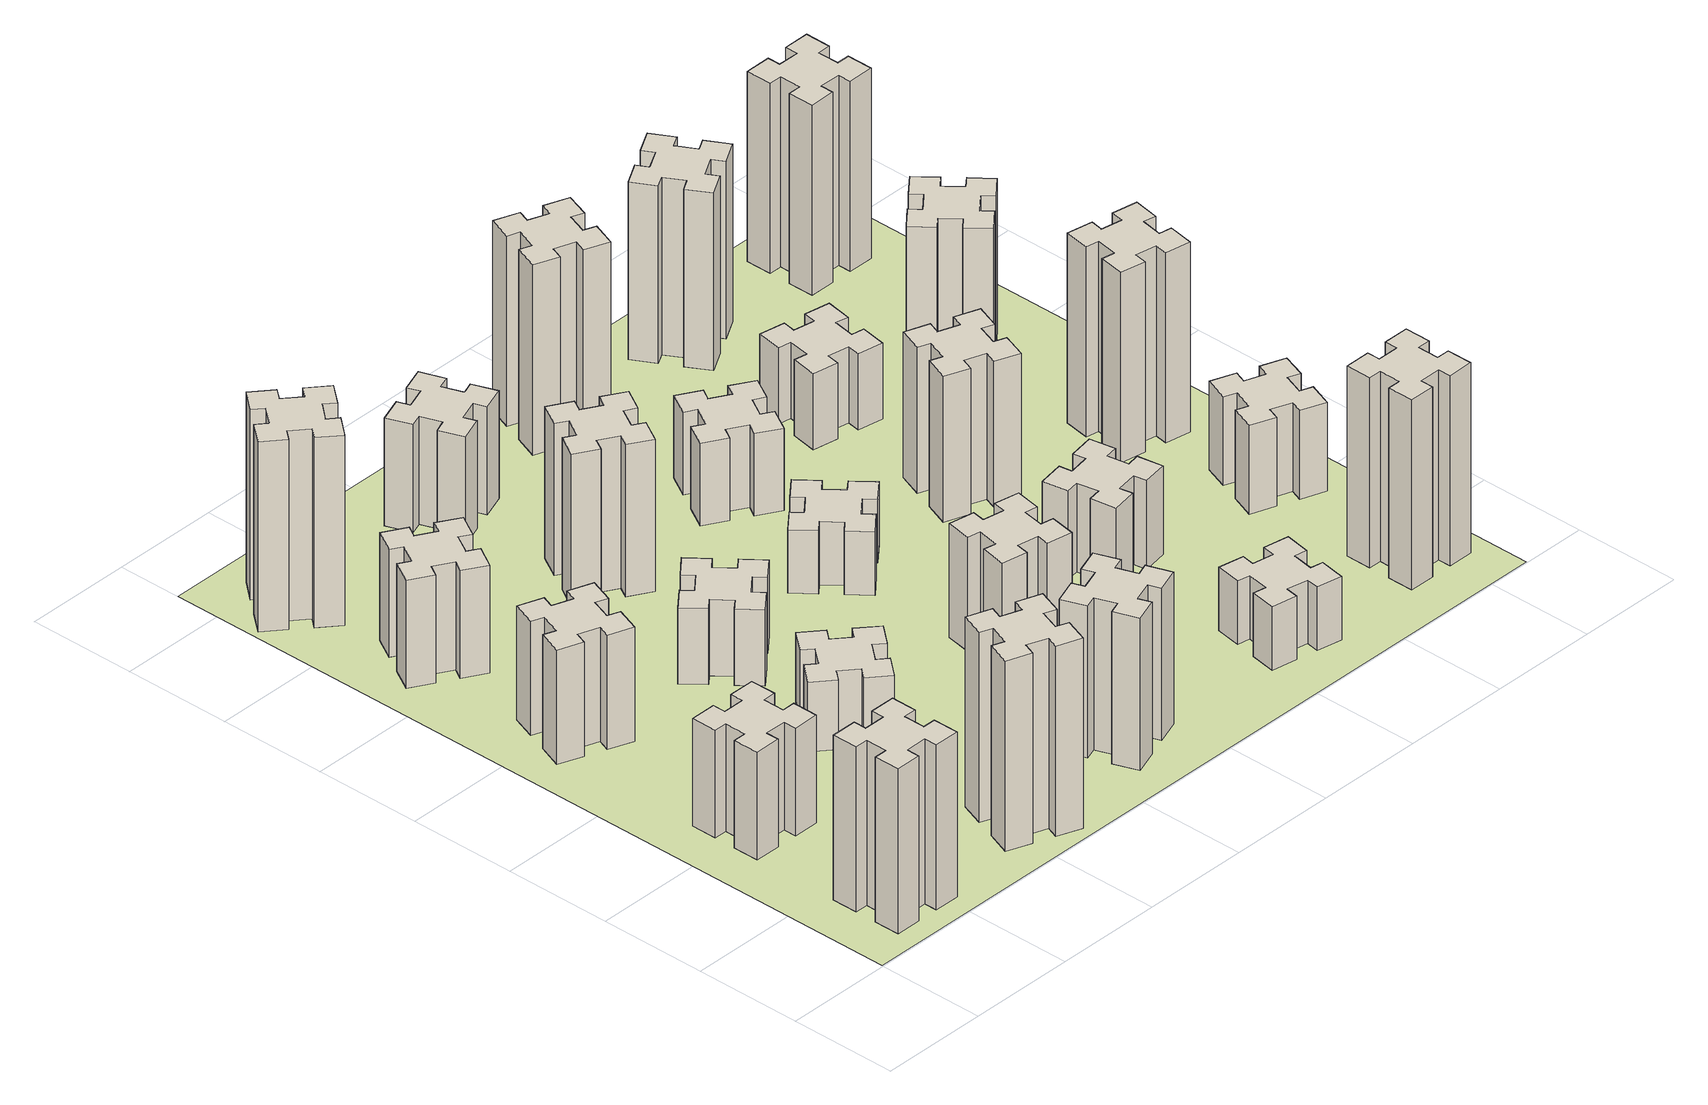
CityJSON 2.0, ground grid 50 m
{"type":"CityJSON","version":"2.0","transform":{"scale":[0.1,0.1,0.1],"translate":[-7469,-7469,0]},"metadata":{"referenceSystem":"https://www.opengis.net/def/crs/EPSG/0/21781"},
"CityObjects":{
"building1":{"type":"Building","attributes":{"class":"1000","function":"1000","usage":"1000","yearOfConstruction":2016,"roofType":"1000","measuredHeight":78,"storeysAboveGround":30,"storeysBelowGround":0},"geometry":[{"type":"Solid","lod":"1","boundaries":[[[[0,1,2,3,4,5,6,7,8,9,10,11,12,13,14,15,16,17,18,19]],[[17,16,20,21]],[[16,15,22,20]],[[15,14,23,22]],[[14,13,24,23]],[[13,12,25,24]],[[12,11,26,25]],[[11,10,27,26]],[[10,9,28,27]],[[9,8,29,28]],[[8,7,30,29]],[[7,6,31,30]],[[6,5,32,31]],[[5,4,33,32]],[[4,3,34,33]],[[3,2,35,34]],[[2,1,36,35]],[[1,0,37,36]],[[0,19,38,37]],[[19,18,39,38]],[[18,17,21,39]],[[24,25,26,27,28,29,30,31,32,33,34,35,36,37,38,39,21,20,22,23]]]]}]},
"building2":{"type":"Building","attributes":{"class":"1000","function":"1000","usage":"1000","yearOfConstruction":2016,"roofType":"1000","measuredHeight":51,"storeysAboveGround":30,"storeysBelowGround":0},"geometry":[{"type":"Solid","lod":"1","boundaries":[[[[40,41,42,43,44,45,46,47,48,49,50,51,52,53,54,55,56,57,58,59]],[[57,56,60,61]],[[56,55,62,60]],[[55,54,63,62]],[[54,53,64,63]],[[53,52,65,64]],[[52,51,66,65]],[[51,50,67,66]],[[50,49,68,67]],[[49,48,69,68]],[[48,47,70,69]],[[47,46,71,70]],[[46,45,72,71]],[[45,44,73,72]],[[44,43,74,73]],[[43,42,75,74]],[[42,41,76,75]],[[41,40,77,76]],[[40,59,78,77]],[[59,58,79,78]],[[58,57,61,79]],[[64,65,66,67,68,69,70,71,72,73,74,75,76,77,78,79,61,60,62,63]]]]}]},
"building3":{"type":"Building","attributes":{"class":"1000","function":"1000","usage":"1000","yearOfConstruction":2016,"roofType":"1000","measuredHeight":54,"storeysAboveGround":30,"storeysBelowGround":0},"geometry":[{"type":"Solid","lod":"1","boundaries":[[[[80,81,82,83,84,85,86,87,88,89,90,91,92,93,94,95,96,97,98,99]],[[97,96,100,101]],[[96,95,102,100]],[[95,94,103,102]],[[94,93,104,103]],[[93,92,105,104]],[[92,91,106,105]],[[91,90,107,106]],[[90,89,108,107]],[[89,88,109,108]],[[88,87,110,109]],[[87,86,111,110]],[[86,85,112,111]],[[85,84,113,112]],[[84,83,114,113]],[[83,82,115,114]],[[82,81,116,115]],[[81,80,117,116]],[[80,99,118,117]],[[99,98,119,118]],[[98,97,101,119]],[[104,105,106,107,108,109,110,111,112,113,114,115,116,117,118,119,101,100,102,103]]]]}]},
"building4":{"type":"Building","attributes":{"class":"1000","function":"1000","usage":"1000","yearOfConstruction":2016,"roofType":"1000","measuredHeight":51,"storeysAboveGround":30,"storeysBelowGround":0},"geometry":[{"type":"Solid","lod":"1","boundaries":[[[[120,121,122,123,124,125,126,127,128,129,130,131,132,133,134,135,136,137,138,139]],[[137,136,140,141]],[[136,135,142,140]],[[135,134,143,142]],[[134,133,144,143]],[[133,132,145,144]],[[132,131,146,145]],[[131,130,147,146]],[[130,129,148,147]],[[129,128,149,148]],[[128,127,150,149]],[[127,126,151,150]],[[126,125,152,151]],[[125,124,153,152]],[[124,123,154,153]],[[123,122,155,154]],[[122,121,156,155]],[[121,120,157,156]],[[120,139,158,157]],[[139,138,159,158]],[[138,137,141,159]],[[144,145,146,147,148,149,150,151,152,153,154,155,156,157,158,159,141,140,142,143]]]]}]},
"building5":{"type":"Building","attributes":{"class":"1000","function":"1000","usage":"1000","yearOfConstruction":2016,"roofType":"1000","measuredHeight":90,"storeysAboveGround":30,"storeysBelowGround":0},"geometry":[{"type":"Solid","lod":"1","boundaries":[[[[160,161,162,163,164,165,166,167,168,169,170,171,172,173,174,175,176,177,178,179]],[[177,176,180,181]],[[176,175,182,180]],[[175,174,183,182]],[[174,173,184,183]],[[173,172,185,184]],[[172,171,186,185]],[[171,170,187,186]],[[170,169,188,187]],[[169,168,189,188]],[[168,167,190,189]],[[167,166,191,190]],[[166,165,192,191]],[[165,164,193,192]],[[164,163,194,193]],[[163,162,195,194]],[[162,161,196,195]],[[161,160,197,196]],[[160,179,198,197]],[[179,178,199,198]],[[178,177,181,199]],[[184,185,186,187,188,189,190,191,192,193,194,195,196,197,198,199,181,180,182,183]]]]}]},
"building6":{"type":"Building","attributes":{"class":"1000","function":"1000","usage":"1000","yearOfConstruction":2016,"roofType":"1000","measuredHeight":90,"storeysAboveGround":30,"storeysBelowGround":0},"geometry":[{"type":"Solid","lod":"1","boundaries":[[[[200,201,202,203,204,205,206,207,208,209,210,211,212,213,214,215,216,217,218,219]],[[217,216,220,221]],[[216,215,222,220]],[[215,214,223,222]],[[214,213,224,223]],[[213,212,225,224]],[[212,211,226,225]],[[211,210,227,226]],[[210,209,228,227]],[[209,208,229,228]],[[208,207,230,229]],[[207,206,231,230]],[[206,205,232,231]],[[205,204,233,232]],[[204,203,234,233]],[[203,202,235,234]],[[202,201,236,235]],[[201,200,237,236]],[[200,219,238,237]],[[219,218,239,238]],[[218,217,221,239]],[[224,225,226,227,228,229,230,231,232,233,234,235,236,237,238,239,221,220,222,223]]]]}]},
"building7":{"type":"Building","attributes":{"class":"1000","function":"1000","usage":"1000","yearOfConstruction":2016,"roofType":"1000","measuredHeight":33,"storeysAboveGround":30,"storeysBelowGround":0},"geometry":[{"type":"Solid","lod":"1","boundaries":[[[[240,241,242,243,244,245,246,247,248,249,250,251,252,253,254,255,256,257,258,259]],[[257,256,260,261]],[[256,255,262,260]],[[255,254,263,262]],[[254,253,264,263]],[[253,252,265,264]],[[252,251,266,265]],[[251,250,267,266]],[[250,249,268,267]],[[249,248,269,268]],[[248,247,270,269]],[[247,246,271,270]],[[246,245,272,271]],[[245,244,273,272]],[[244,243,274,273]],[[243,242,275,274]],[[242,241,276,275]],[[241,240,277,276]],[[240,259,278,277]],[[259,258,279,278]],[[258,257,261,279]],[[264,265,266,267,268,269,270,271,272,273,274,275,276,277,278,279,261,260,262,263]]]]}]},
"building8":{"type":"Building","attributes":{"class":"1000","function":"1000","usage":"1000","yearOfConstruction":2016,"roofType":"1000","measuredHeight":36,"storeysAboveGround":30,"storeysBelowGround":0},"geometry":[{"type":"Solid","lod":"1","boundaries":[[[[280,281,282,283,284,285,286,287,288,289,290,291,292,293,294,295,296,297,298,299]],[[297,296,300,301]],[[296,295,302,300]],[[295,294,303,302]],[[294,293,304,303]],[[293,292,305,304]],[[292,291,306,305]],[[291,290,307,306]],[[290,289,308,307]],[[289,288,309,308]],[[288,287,310,309]],[[287,286,311,310]],[[286,285,312,311]],[[285,284,313,312]],[[284,283,314,313]],[[283,282,315,314]],[[282,281,316,315]],[[281,280,317,316]],[[280,299,318,317]],[[299,298,319,318]],[[298,297,301,319]],[[304,305,306,307,308,309,310,311,312,313,314,315,316,317,318,319,301,300,302,303]]]]}]},
"building9":{"type":"Building","attributes":{"class":"1000","function":"1000","usage":"1000","yearOfConstruction":2016,"roofType":"1000","measuredHeight":72,"storeysAboveGround":30,"storeysBelowGround":0},"geometry":[{"type":"Solid","lod":"1","boundaries":[[[[320,321,322,323,324,325,326,327,328,329,330,331,332,333,334,335,336,337,338,339]],[[337,336,340,341]],[[336,335,342,340]],[[335,334,343,342]],[[334,333,344,343]],[[333,332,345,344]],[[332,331,346,345]],[[331,330,347,346]],[[330,329,348,347]],[[329,328,349,348]],[[328,327,350,349]],[[327,326,351,350]],[[326,325,352,351]],[[325,324,353,352]],[[324,323,354,353]],[[323,322,355,354]],[[322,321,356,355]],[[321,320,357,356]],[[320,339,358,357]],[[339,338,359,358]],[[338,337,341,359]],[[344,345,346,347,348,349,350,351,352,353,354,355,356,357,358,359,341,340,342,343]]]]}]},
"building10":{"type":"Building","attributes":{"class":"1000","function":"1000","usage":"1000","yearOfConstruction":2016,"roofType":"1000","measuredHeight":72,"storeysAboveGround":30,"storeysBelowGround":0},"geometry":[{"type":"Solid","lod":"1","boundaries":[[[[360,361,362,363,364,365,366,367,368,369,370,371,372,373,374,375,376,377,378,379]],[[377,376,380,381]],[[376,375,382,380]],[[375,374,383,382]],[[374,373,384,383]],[[373,372,385,384]],[[372,371,386,385]],[[371,370,387,386]],[[370,369,388,387]],[[369,368,389,388]],[[368,367,390,389]],[[367,366,391,390]],[[366,365,392,391]],[[365,364,393,392]],[[364,363,394,393]],[[363,362,395,394]],[[362,361,396,395]],[[361,360,397,396]],[[360,379,398,397]],[[379,378,399,398]],[[378,377,381,399]],[[384,385,386,387,388,389,390,391,392,393,394,395,396,397,398,399,381,380,382,383]]]]}]},
"building11":{"type":"Building","attributes":{"class":"1000","function":"1000","usage":"1000","yearOfConstruction":2016,"roofType":"1000","measuredHeight":51,"storeysAboveGround":30,"storeysBelowGround":0},"geometry":[{"type":"Solid","lod":"1","boundaries":[[[[400,401,402,403,404,405,406,407,408,409,410,411,412,413,414,415,416,417,418,419]],[[417,416,420,421]],[[416,415,422,420]],[[415,414,423,422]],[[414,413,424,423]],[[413,412,425,424]],[[412,411,426,425]],[[411,410,427,426]],[[410,409,428,427]],[[409,408,429,428]],[[408,407,430,429]],[[407,406,431,430]],[[406,405,432,431]],[[405,404,433,432]],[[404,403,434,433]],[[403,402,435,434]],[[402,401,436,435]],[[401,400,437,436]],[[400,419,438,437]],[[419,418,439,438]],[[418,417,421,439]],[[424,425,426,427,428,429,430,431,432,433,434,435,436,437,438,439,421,420,422,423]]]]}]},
"building12":{"type":"Building","attributes":{"class":"1000","function":"1000","usage":"1000","yearOfConstruction":2016,"roofType":"1000","measuredHeight":54,"storeysAboveGround":30,"storeysBelowGround":0},"geometry":[{"type":"Solid","lod":"1","boundaries":[[[[440,441,442,443,444,445,446,447,448,449,450,451,452,453,454,455,456,457,458,459]],[[457,456,460,461]],[[456,455,462,460]],[[455,454,463,462]],[[454,453,464,463]],[[453,452,465,464]],[[452,451,466,465]],[[451,450,467,466]],[[450,449,468,467]],[[449,448,469,468]],[[448,447,470,469]],[[447,446,471,470]],[[446,445,472,471]],[[445,444,473,472]],[[444,443,474,473]],[[443,442,475,474]],[[442,441,476,475]],[[441,440,477,476]],[[440,459,478,477]],[[459,458,479,478]],[[458,457,461,479]],[[464,465,466,467,468,469,470,471,472,473,474,475,476,477,478,479,461,460,462,463]]]]}]},
"building13":{"type":"Building","attributes":{"class":"1000","function":"1000","usage":"1000","yearOfConstruction":2016,"roofType":"1000","measuredHeight":30,"storeysAboveGround":30,"storeysBelowGround":0},"geometry":[{"type":"Solid","lod":"1","boundaries":[[[[480,481,482,483,484,485,486,487,488,489,490,491,492,493,494,495,496,497,498,499]],[[497,496,500,501]],[[496,495,502,500]],[[495,494,503,502]],[[494,493,504,503]],[[493,492,505,504]],[[492,491,506,505]],[[491,490,507,506]],[[490,489,508,507]],[[489,488,509,508]],[[488,487,510,509]],[[487,486,511,510]],[[486,485,512,511]],[[485,484,513,512]],[[484,483,514,513]],[[483,482,515,514]],[[482,481,516,515]],[[481,480,517,516]],[[480,499,518,517]],[[499,498,519,518]],[[498,497,501,519]],[[504,505,506,507,508,509,510,511,512,513,514,515,516,517,518,519,501,500,502,503]]]]}]},
"building14":{"type":"Building","attributes":{"class":"1000","function":"1000","usage":"1000","yearOfConstruction":2016,"roofType":"1000","measuredHeight":39,"storeysAboveGround":30,"storeysBelowGround":0},"geometry":[{"type":"Solid","lod":"1","boundaries":[[[[520,521,522,523,524,525,526,527,528,529,530,531,532,533,534,535,536,537,538,539]],[[537,536,540,541]],[[536,535,542,540]],[[535,534,543,542]],[[534,533,544,543]],[[533,532,545,544]],[[532,531,546,545]],[[531,530,547,546]],[[530,529,548,547]],[[529,528,549,548]],[[528,527,550,549]],[[527,526,551,550]],[[526,525,552,551]],[[525,524,553,552]],[[524,523,554,553]],[[523,522,555,554]],[[522,521,556,555]],[[521,520,557,556]],[[520,539,558,557]],[[539,538,559,558]],[[538,537,541,559]],[[544,545,546,547,548,549,550,551,552,553,554,555,556,557,558,559,541,540,542,543]]]]}]},
"building15":{"type":"Building","attributes":{"class":"1000","function":"1000","usage":"1000","yearOfConstruction":2016,"roofType":"1000","measuredHeight":30,"storeysAboveGround":30,"storeysBelowGround":0},"geometry":[{"type":"Solid","lod":"1","boundaries":[[[[560,561,562,563,564,565,566,567,568,569,570,571,572,573,574,575,576,577,578,579]],[[577,576,580,581]],[[576,575,582,580]],[[575,574,583,582]],[[574,573,584,583]],[[573,572,585,584]],[[572,571,586,585]],[[571,570,587,586]],[[570,569,588,587]],[[569,568,589,588]],[[568,567,590,589]],[[567,566,591,590]],[[566,565,592,591]],[[565,564,593,592]],[[564,563,594,593]],[[563,562,595,594]],[[562,561,596,595]],[[561,560,597,596]],[[560,579,598,597]],[[579,578,599,598]],[[578,577,581,599]],[[584,585,586,587,588,589,590,591,592,593,594,595,596,597,598,599,581,580,582,583]]]]}]},
"building16":{"type":"Building","attributes":{"class":"1000","function":"1000","usage":"1000","yearOfConstruction":2016,"roofType":"1000","measuredHeight":90,"storeysAboveGround":30,"storeysBelowGround":0},"geometry":[{"type":"Solid","lod":"1","boundaries":[[[[600,601,602,603,604,605,606,607,608,609,610,611,612,613,614,615,616,617,618,619]],[[617,616,620,621]],[[616,615,622,620]],[[615,614,623,622]],[[614,613,624,623]],[[613,612,625,624]],[[612,611,626,625]],[[611,610,627,626]],[[610,609,628,627]],[[609,608,629,628]],[[608,607,630,629]],[[607,606,631,630]],[[606,605,632,631]],[[605,604,633,632]],[[604,603,634,633]],[[603,602,635,634]],[[602,601,636,635]],[[601,600,637,636]],[[600,619,638,637]],[[619,618,639,638]],[[618,617,621,639]],[[624,625,626,627,628,629,630,631,632,633,634,635,636,637,638,639,621,620,622,623]]]]}]},
"building17":{"type":"Building","attributes":{"class":"1000","function":"1000","usage":"1000","yearOfConstruction":2016,"roofType":"1000","measuredHeight":42,"storeysAboveGround":30,"storeysBelowGround":0},"geometry":[{"type":"Solid","lod":"1","boundaries":[[[[640,641,642,643,644,645,646,647,648,649,650,651,652,653,654,655,656,657,658,659]],[[657,656,660,661]],[[656,655,662,660]],[[655,654,663,662]],[[654,653,664,663]],[[653,652,665,664]],[[652,651,666,665]],[[651,650,667,666]],[[650,649,668,667]],[[649,648,669,668]],[[648,647,670,669]],[[647,646,671,670]],[[646,645,672,671]],[[645,644,673,672]],[[644,643,674,673]],[[643,642,675,674]],[[642,641,676,675]],[[641,640,677,676]],[[640,659,678,677]],[[659,658,679,678]],[[658,657,661,679]],[[664,665,666,667,668,669,670,671,672,673,674,675,676,677,678,679,661,660,662,663]]]]}]},
"building18":{"type":"Building","attributes":{"class":"1000","function":"1000","usage":"1000","yearOfConstruction":2016,"roofType":"1000","measuredHeight":69,"storeysAboveGround":30,"storeysBelowGround":0},"geometry":[{"type":"Solid","lod":"1","boundaries":[[[[680,681,682,683,684,685,686,687,688,689,690,691,692,693,694,695,696,697,698,699]],[[697,696,700,701]],[[696,695,702,700]],[[695,694,703,702]],[[694,693,704,703]],[[693,692,705,704]],[[692,691,706,705]],[[691,690,707,706]],[[690,689,708,707]],[[689,688,709,708]],[[688,687,710,709]],[[687,686,711,710]],[[686,685,712,711]],[[685,684,713,712]],[[684,683,714,713]],[[683,682,715,714]],[[682,681,716,715]],[[681,680,717,716]],[[680,699,718,717]],[[699,698,719,718]],[[698,697,701,719]],[[704,705,706,707,708,709,710,711,712,713,714,715,716,717,718,719,701,700,702,703]]]]}]},
"building19":{"type":"Building","attributes":{"class":"1000","function":"1000","usage":"1000","yearOfConstruction":2016,"roofType":"1000","measuredHeight":36,"storeysAboveGround":30,"storeysBelowGround":0},"geometry":[{"type":"Solid","lod":"1","boundaries":[[[[720,721,722,723,724,725,726,727,728,729,730,731,732,733,734,735,736,737,738,739]],[[737,736,740,741]],[[736,735,742,740]],[[735,734,743,742]],[[734,733,744,743]],[[733,732,745,744]],[[732,731,746,745]],[[731,730,747,746]],[[730,729,748,747]],[[729,728,749,748]],[[728,727,750,749]],[[727,726,751,750]],[[726,725,752,751]],[[725,724,753,752]],[[724,723,754,753]],[[723,722,755,754]],[[722,721,756,755]],[[721,720,757,756]],[[720,739,758,757]],[[739,738,759,758]],[[738,737,741,759]],[[744,745,746,747,748,749,750,751,752,753,754,755,756,757,758,759,741,740,742,743]]]]}]},
"building20":{"type":"Building","attributes":{"class":"1000","function":"1000","usage":"1000","yearOfConstruction":2016,"roofType":"1000","measuredHeight":90,"storeysAboveGround":30,"storeysBelowGround":0},"geometry":[{"type":"Solid","lod":"1","boundaries":[[[[760,761,762,763,764,765,766,767,768,769,770,771,772,773,774,775,776,777,778,779]],[[777,776,780,781]],[[776,775,782,780]],[[775,774,783,782]],[[774,773,784,783]],[[773,772,785,784]],[[772,771,786,785]],[[771,770,787,786]],[[770,769,788,787]],[[769,768,789,788]],[[768,767,790,789]],[[767,766,791,790]],[[766,765,792,791]],[[765,764,793,792]],[[764,763,794,793]],[[763,762,795,794]],[[762,761,796,795]],[[761,760,797,796]],[[760,779,798,797]],[[779,778,799,798]],[[778,777,781,799]],[[784,785,786,787,788,789,790,791,792,793,794,795,796,797,798,799,781,780,782,783]]]]}]},
"building21":{"type":"Building","attributes":{"class":"1000","function":"1000","usage":"1000","yearOfConstruction":2016,"roofType":"1000","measuredHeight":84,"storeysAboveGround":30,"storeysBelowGround":0},"geometry":[{"type":"Solid","lod":"1","boundaries":[[[[800,801,802,803,804,805,806,807,808,809,810,811,812,813,814,815,816,817,818,819]],[[817,816,820,821]],[[816,815,822,820]],[[815,814,823,822]],[[814,813,824,823]],[[813,812,825,824]],[[812,811,826,825]],[[811,810,827,826]],[[810,809,828,827]],[[809,808,829,828]],[[808,807,830,829]],[[807,806,831,830]],[[806,805,832,831]],[[805,804,833,832]],[[804,803,834,833]],[[803,802,835,834]],[[802,801,836,835]],[[801,800,837,836]],[[800,819,838,837]],[[819,818,839,838]],[[818,817,821,839]],[[824,825,826,827,828,829,830,831,832,833,834,835,836,837,838,839,821,820,822,823]]]]}]},
"building22":{"type":"Building","attributes":{"class":"1000","function":"1000","usage":"1000","yearOfConstruction":2016,"roofType":"1000","measuredHeight":42,"storeysAboveGround":30,"storeysBelowGround":0},"geometry":[{"type":"Solid","lod":"1","boundaries":[[[[840,841,842,843,844,845,846,847,848,849,850,851,852,853,854,855,856,857,858,859]],[[857,856,860,861]],[[856,855,862,860]],[[855,854,863,862]],[[854,853,864,863]],[[853,852,865,864]],[[852,851,866,865]],[[851,850,867,866]],[[850,849,868,867]],[[849,848,869,868]],[[848,847,870,869]],[[847,846,871,870]],[[846,845,872,871]],[[845,844,873,872]],[[844,843,874,873]],[[843,842,875,874]],[[842,841,876,875]],[[841,840,877,876]],[[840,859,878,877]],[[859,858,879,878]],[[858,857,861,879]],[[864,865,866,867,868,869,870,871,872,873,874,875,876,877,878,879,861,860,862,863]]]]}]},
"building23":{"type":"Building","attributes":{"class":"1000","function":"1000","usage":"1000","yearOfConstruction":2016,"roofType":"1000","measuredHeight":90,"storeysAboveGround":30,"storeysBelowGround":0},"geometry":[{"type":"Solid","lod":"1","boundaries":[[[[880,881,882,883,884,885,886,887,888,889,890,891,892,893,894,895,896,897,898,899]],[[897,896,900,901]],[[896,895,902,900]],[[895,894,903,902]],[[894,893,904,903]],[[893,892,905,904]],[[892,891,906,905]],[[891,890,907,906]],[[890,889,908,907]],[[889,888,909,908]],[[888,887,910,909]],[[887,886,911,910]],[[886,885,912,911]],[[885,884,913,912]],[[884,883,914,913]],[[883,882,915,914]],[[882,881,916,915]],[[881,880,917,916]],[[880,899,918,917]],[[899,898,919,918]],[[898,897,901,919]],[[904,905,906,907,908,909,910,911,912,913,914,915,916,917,918,919,901,900,902,903]]]]}]},
"building24":{"type":"Building","attributes":{"class":"1000","function":"1000","usage":"1000","yearOfConstruction":2016,"roofType":"1000","measuredHeight":72,"storeysAboveGround":30,"storeysBelowGround":0},"geometry":[{"type":"Solid","lod":"1","boundaries":[[[[920,921,922,923,924,925,926,927,928,929,930,931,932,933,934,935,936,937,938,939]],[[937,936,940,941]],[[936,935,942,940]],[[935,934,943,942]],[[934,933,944,943]],[[933,932,945,944]],[[932,931,946,945]],[[931,930,947,946]],[[930,929,948,947]],[[929,928,949,948]],[[928,927,950,949]],[[927,926,951,950]],[[926,925,952,951]],[[925,924,953,952]],[[924,923,954,953]],[[923,922,955,954]],[[922,921,956,955]],[[921,920,957,956]],[[920,939,958,957]],[[939,938,959,958]],[[938,937,941,959]],[[944,945,946,947,948,949,950,951,952,953,954,955,956,957,958,959,941,940,942,943]]]]}]},
"building25":{"type":"Building","attributes":{"class":"1000","function":"1000","usage":"1000","yearOfConstruction":2016,"roofType":"1000","measuredHeight":90,"storeysAboveGround":30,"storeysBelowGround":0},"geometry":[{"type":"Solid","lod":"1","boundaries":[[[[960,961,962,963,964,965,966,967,968,969,970,971,972,973,974,975,976,977,978,979]],[[977,976,980,981]],[[976,975,982,980]],[[975,974,983,982]],[[974,973,984,983]],[[973,972,985,984]],[[972,971,986,985]],[[971,970,987,986]],[[970,969,988,987]],[[969,968,989,988]],[[968,967,990,989]],[[967,966,991,990]],[[966,965,992,991]],[[965,964,993,992]],[[964,963,994,993]],[[963,962,995,994]],[[962,961,996,995]],[[961,960,997,996]],[[960,979,998,997]],[[979,978,999,998]],[[978,977,981,999]],[[984,985,986,987,988,989,990,991,992,993,994,995,996,997,998,999,981,980,982,983]]]]}]},
"landuse1":{"type":"LandUse","attributes":{"name":"plot1","function":"1010"},"geometry":[{"type":"MultiSurface","lod":"1","boundaries":[[[1000,1001,1002,1003]]]}]}
},
"vertices":[
[265,325,0],[265,225,0],[205,225,0],[205,105,0],[325,105,0],[325,165,0],[425,165,0],[425,105,0],[545,105,0],[545,225,0],[485,225,0],[485,325,0],[545,325,0],[545,445,0],[425,445,0],[425,385,0],[325,385,0],[325,445,0],[205,445,0],[205,325,0],[325,385,780],[325,445,780],[425,385,780],[425,445,780],[545,445,780],[545,325,780],[485,325,780],[485,225,780],[545,225,780],[545,105,780],[425,105,780],[425,165,780],[325,165,780],[325,105,780],[205,105,780],[205,225,780],[265,225,780],[265,325,780],[205,325,780],[205,445,780],
[265,1065,0],[265,965,0],[205,965,0],[205,845,0],[325,845,0],[325,905,0],[425,905,0],[425,845,0],[545,845,0],[545,965,0],[485,965,0],[485,1065,0],[545,1065,0],[545,1185,0],[425,1185,0],[425,1125,0],[325,1125,0],[325,1185,0],[205,1185,0],[205,1065,0],[325,1125,510],[325,1185,510],[425,1125,510],[425,1185,510],[545,1185,510],[545,1065,510],[485,1065,510],[485,965,510],[545,965,510],[545,845,510],[425,845,510],[425,905,510],[325,905,510],[325,845,510],[205,845,510],[205,965,510],[265,965,510],[265,1065,510],[205,1065,510],[205,1185,510],
[291,1869,0],[385,1835,0],[364,1779,0],[477,1737,0],[518,1850,0],[462,1871,0],[496,1965,0],[552,1944,0],[593,2057,0],[480,2098,0],[460,2042,0],[366,2076,0],[387,2132,0],[274,2173,0],[233,2060,0],[289,2040,0],[255,1946,0],[199,1967,0],[157,1854,0],[270,1813,0],[255,1946,540],[199,1967,540],[289,2040,540],[233,2060,540],[274,2173,540],[387,2132,540],[366,2076,540],[460,2042,540],[480,2098,540],[593,2057,540],[552,1944,540],[496,1965,540],[462,1871,540],[518,1850,540],[477,1737,540],[364,1779,540],[385,1835,540],[291,1869,540],[270,1813,540],[157,1854,540],
[446,2597,0],[496,2684,0],[548,2654,0],[608,2758,0],[504,2818,0],[474,2766,0],[387,2816,0],[417,2868,0],[313,2928,0],[253,2824,0],[305,2794,0],[255,2707,0],[203,2737,0],[143,2633,0],[247,2573,0],[277,2625,0],[364,2575,0],[334,2523,0],[438,2463,0],[498,2567,0],[364,2575,510],[334,2523,510],[277,2625,510],[247,2573,510],[143,2633,510],[203,2737,510],[255,2707,510],[305,2794,510],[253,2824,510],[313,2928,510],[417,2868,510],[387,2816,510],[474,2766,510],[504,2818,510],[608,2758,510],[548,2654,510],[496,2684,510],[446,2597,510],[498,2567,510],[438,2463,510],
[1029,360,0],[995,266,0],[939,287,0],[897,174,0],[1010,133,0],[1031,189,0],[1125,155,0],[1104,99,0],[1217,57,0],[1258,170,0],[1202,191,0],[1236,285,0],[1292,264,0],[1333,377,0],[1220,418,0],[1200,362,0],[1106,396,0],[1127,452,0],[1014,493,0],[973,380,0],[1106,396,900],[1127,452,900],[1200,362,900],[1220,418,900],[1333,377,900],[1292,264,900],[1236,285,900],[1202,191,900],[1258,170,900],[1217,57,900],[1104,99,900],[1125,155,900],[1031,189,900],[1010,133,900],[897,174,900],[939,287,900],[995,266,900],[1029,360,900],[973,380,900],[1014,493,900],
[384,3387,0],[308,3452,0],[346,3498,0],[254,3575,0],[177,3483,0],[223,3444,0],[159,3368,0],[113,3406,0],[36,3314,0],[128,3237,0],[166,3283,0],[243,3219,0],[204,3173,0],[296,3096,0],[373,3188,0],[327,3226,0],[392,3303,0],[438,3264,0],[515,3356,0],[423,3433,0],[392,3303,900],[438,3264,900],[327,3226,900],[373,3188,900],[296,3096,900],[204,3173,900],[243,3219,900],[166,3283,900],[128,3237,900],[36,3314,900],[113,3406,900],[159,3368,900],[223,3444,900],[177,3483,900],[254,3575,900],[346,3498,900],[308,3452,900],[384,3387,900],[423,3433,900],[515,3356,900],
[1224,1267,0],[1148,1332,0],[1186,1378,0],[1094,1455,0],[1017,1363,0],[1063,1324,0],[999,1248,0],[953,1286,0],[876,1194,0],[968,1117,0],[1006,1163,0],[1083,1099,0],[1044,1053,0],[1136,976,0],[1213,1068,0],[1167,1106,0],[1232,1183,0],[1278,1144,0],[1355,1236,0],[1263,1313,0],[1232,1183,330],[1278,1144,330],[1167,1106,330],[1213,1068,330],[1136,976,330],[1044,1053,330],[1083,1099,330],[1006,1163,330],[968,1117,330],[876,1194,330],[953,1286,330],[999,1248,330],[1063,1324,330],[1017,1363,330],[1094,1455,330],[1186,1378,330],[1148,1332,330],[1224,1267,330],[1263,1313,330],[1355,1236,330],
[1083,1972,0],[1006,1907,0],[968,1953,0],[876,1876,0],[953,1784,0],[999,1823,0],[1063,1746,0],[1017,1708,0],[1094,1616,0],[1186,1693,0],[1148,1739,0],[1224,1803,0],[1263,1757,0],[1355,1834,0],[1278,1926,0],[1232,1888,0],[1167,1964,0],[1213,2003,0],[1136,2095,0],[1044,2018,0],[1167,1964,360],[1213,2003,360],[1232,1888,360],[1278,1926,360],[1355,1834,360],[1263,1757,360],[1224,1803,360],[1148,1739,360],[1186,1693,360],[1094,1616,360],[1017,1708,360],[1063,1746,360],[999,1823,360],[953,1784,360],[876,1876,360],[968,1953,360],[1006,1907,360],[1083,1972,360],[1044,2018,360],[1136,2095,360],
[1765,496,0],[1671,462,0],[1650,518,0],[1537,477,0],[1579,364,0],[1635,385,0],[1669,291,0],[1613,270,0],[1654,157,0],[1767,199,0],[1746,255,0],[1840,289,0],[1860,233,0],[1973,274,0],[1932,387,0],[1876,366,0],[1842,460,0],[1898,480,0],[1857,593,0],[1744,552,0],[1842,460,720],[1898,480,720],[1876,366,720],[1932,387,720],[1973,274,720],[1860,233,720],[1840,289,720],[1746,255,720],[1767,199,720],[1654,157,720],[1613,270,720],[1669,291,720],[1635,385,720],[1579,364,720],[1537,477,720],[1650,518,720],[1671,462,720],[1765,496,720],[1744,552,720],[1857,593,720],
[1314,2666,0],[1227,2716,0],[1257,2768,0],[1153,2828,0],[1093,2724,0],[1145,2694,0],[1095,2607,0],[1043,2637,0],[983,2533,0],[1087,2473,0],[1117,2525,0],[1204,2475,0],[1174,2423,0],[1278,2363,0],[1338,2467,0],[1286,2497,0],[1336,2584,0],[1388,2554,0],[1448,2658,0],[1344,2718,0],[1336,2584,720],[1388,2554,720],[1286,2497,720],[1338,2467,720],[1278,2363,720],[1174,2423,720],[1204,2475,720],[1117,2525,720],[1087,2473,720],[983,2533,720],[1043,2637,720],[1095,2607,720],[1145,2694,720],[1093,2724,720],[1153,2828,720],[1257,2768,720],[1227,2716,720],[1314,2666,720],[1344,2718,720],[1448,2658,720],
[1125,3456,0],[1031,3422,0],[1010,3478,0],[897,3437,0],[939,3324,0],[995,3345,0],[1029,3251,0],[973,3230,0],[1014,3117,0],[1127,3159,0],[1106,3215,0],[1200,3249,0],[1220,3193,0],[1333,3234,0],[1292,3347,0],[1236,3326,0],[1202,3420,0],[1258,3440,0],[1217,3553,0],[1104,3512,0],[1202,3420,510],[1258,3440,510],[1236,3326,510],[1292,3347,510],[1333,3234,510],[1220,3193,510],[1200,3249,510],[1106,3215,510],[1127,3159,510],[1014,3117,510],[973,3230,510],[1029,3251,510],[995,3345,510],[939,3324,510],[897,3437,510],[1010,3478,510],[1031,3422,510],[1125,3456,510],[1104,3512,510],[1217,3553,510],
[2055,1047,0],[2072,1145,0],[2131,1135,0],[2152,1253,0],[2034,1274,0],[2024,1215,0],[1925,1232,0],[1936,1291,0],[1817,1312,0],[1797,1194,0],[1856,1184,0],[1838,1085,0],[1779,1096,0],[1758,977,0],[1877,957,0],[1887,1016,0],[1985,998,0],[1975,939,0],[2093,918,0],[2114,1037,0],[1985,998,540],[1975,939,540],[1887,1016,540],[1877,957,540],[1758,977,540],[1779,1096,540],[1838,1085,540],[1856,1184,540],[1797,1194,540],[1817,1312,540],[1936,1291,540],[1925,1232,540],[2024,1215,540],[2034,1274,540],[2152,1253,540],[2131,1135,540],[2072,1145,540],[2055,1047,540],[2114,1037,540],[2093,918,540],
[1972,1988,0],[1907,2064,0],[1953,2103,0],[1876,2195,0],[1784,2118,0],[1823,2072,0],[1746,2007,0],[1708,2053,0],[1616,1976,0],[1693,1884,0],[1739,1923,0],[1803,1846,0],[1757,1808,0],[1834,1716,0],[1926,1793,0],[1888,1839,0],[1964,1903,0],[2003,1857,0],[2095,1934,0],[2018,2026,0],[1964,1903,300],[2003,1857,300],[1888,1839,300],[1926,1793,300],[1834,1716,300],[1757,1808,300],[1803,1846,300],[1739,1923,300],[1693,1884,300],[1616,1976,300],[1708,2053,300],[1746,2007,300],[1823,2072,300],[1784,2118,300],[1876,2195,300],[1953,2103,300],[1907,2064,300],[1972,1988,300],[2018,2026,300],[2095,1934,300],
[2026,2497,0],[2076,2584,0],[2128,2554,0],[2188,2658,0],[2084,2718,0],[2054,2666,0],[1967,2716,0],[1997,2768,0],[1893,2828,0],[1833,2724,0],[1885,2694,0],[1835,2607,0],[1783,2637,0],[1723,2533,0],[1827,2473,0],[1857,2525,0],[1944,2475,0],[1914,2423,0],[2018,2363,0],[2078,2467,0],[1944,2475,390],[1914,2423,390],[1857,2525,390],[1827,2473,390],[1723,2533,390],[1783,2637,390],[1835,2607,390],[1885,2694,390],[1833,2724,390],[1893,2828,390],[1997,2768,390],[1967,2716,390],[2054,2666,390],[2084,2718,390],[2188,2658,390],[2128,2554,390],[2076,2584,390],[2026,2497,390],[2078,2467,390],[2018,2363,390],
[2596,444,0],[2578,345,0],[2519,356,0],[2498,237,0],[2617,217,0],[2627,276,0],[2725,258,0],[2715,199,0],[2833,178,0],[2854,297,0],[2795,307,0],[2812,405,0],[2871,395,0],[2892,513,0],[2774,534,0],[2764,475,0],[2665,492,0],[2676,551,0],[2557,572,0],[2537,454,0],[2665,492,300],[2676,551,300],[2764,475,300],[2774,534,300],[2892,513,300],[2871,395,300],[2812,405,300],[2795,307,300],[2854,297,300],[2833,178,300],[2715,199,300],[2725,258,300],[2627,276,300],[2617,217,300],[2498,237,300],[2519,356,300],[2578,345,300],[2596,444,300],[2537,454,300],[2557,572,300],
[1940,3522,0],[1846,3556,0],[1867,3612,0],[1754,3653,0],[1713,3540,0],[1769,3520,0],[1735,3426,0],[1679,3447,0],[1637,3334,0],[1750,3293,0],[1771,3349,0],[1865,3315,0],[1844,3259,0],[1957,3217,0],[1998,3330,0],[1942,3351,0],[1976,3445,0],[2032,3424,0],[2073,3537,0],[1960,3578,0],[1976,3445,900],[2032,3424,900],[1942,3351,900],[1998,3330,900],[1957,3217,900],[1844,3259,900],[1865,3315,900],[1771,3349,900],[1750,3293,900],[1637,3334,900],[1679,3447,900],[1735,3426,900],[1769,3520,900],[1713,3540,900],[1754,3653,900],[1867,3612,900],[1846,3556,900],[1940,3522,900],[1960,3578,900],[2073,3537,900],
[2478,1245,0],[2496,1147,0],[2437,1137,0],[2457,1018,0],[2576,1039,0],[2565,1098,0],[2664,1116,0],[2674,1057,0],[2792,1077,0],[2771,1196,0],[2712,1185,0],[2695,1284,0],[2754,1294,0],[2733,1412,0],[2615,1391,0],[2625,1332,0],[2527,1315,0],[2517,1374,0],[2398,1353,0],[2419,1235,0],[2527,1315,420],[2517,1374,420],[2625,1332,420],[2615,1391,420],[2733,1412,420],[2754,1294,420],[2695,1284,420],[2712,1185,420],[2771,1196,420],[2792,1077,420],[2674,1057,420],[2664,1116,420],[2565,1098,420],[2576,1039,420],[2457,1018,420],[2437,1137,420],[2496,1147,420],[2478,1245,420],[2419,1235,420],[2398,1353,420],
[2682,1871,0],[2716,1965,0],[2772,1944,0],[2813,2057,0],[2700,2098,0],[2680,2042,0],[2586,2076,0],[2607,2132,0],[2494,2173,0],[2453,2060,0],[2509,2040,0],[2475,1946,0],[2419,1967,0],[2377,1854,0],[2490,1813,0],[2511,1869,0],[2605,1835,0],[2584,1779,0],[2697,1737,0],[2738,1850,0],[2605,1835,690],[2584,1779,690],[2511,1869,690],[2490,1813,690],[2377,1854,690],[2419,1967,690],[2475,1946,690],[2509,2040,690],[2453,2060,690],[2494,2173,690],[2607,2132,690],[2586,2076,690],[2680,2042,690],[2700,2098,690],[2813,2057,690],[2772,1944,690],[2716,1965,690],[2682,1871,690],[2738,1850,690],[2697,1737,690],
[2664,2795,0],[2565,2812,0],[2576,2871,0],[2457,2892,0],[2437,2774,0],[2496,2764,0],[2478,2665,0],[2419,2676,0],[2398,2557,0],[2517,2537,0],[2527,2596,0],[2625,2578,0],[2615,2519,0],[2733,2498,0],[2754,2617,0],[2695,2627,0],[2712,2725,0],[2771,2715,0],[2792,2833,0],[2674,2854,0],[2712,2725,360],[2771,2715,360],[2695,2627,360],[2754,2617,360],[2733,2498,360],[2615,2519,360],[2625,2578,360],[2527,2596,360],[2517,2537,360],[2398,2557,360],[2419,2676,360],[2478,2665,360],[2496,2764,360],[2437,2774,360],[2457,2892,360],[2576,2871,360],[2565,2812,360],[2664,2795,360],[2674,2854,360],[2792,2833,360],
[3325,425,0],[3325,325,0],[3265,325,0],[3265,205,0],[3385,205,0],[3385,265,0],[3485,265,0],[3485,205,0],[3605,205,0],[3605,325,0],[3545,325,0],[3545,425,0],[3605,425,0],[3605,545,0],[3485,545,0],[3485,485,0],[3385,485,0],[3385,545,0],[3265,545,0],[3265,425,0],[3385,485,900],[3385,545,900],[3485,485,900],[3485,545,900],[3605,545,900],[3605,425,900],[3545,425,900],[3545,325,900],[3605,325,900],[3605,205,900],[3485,205,900],[3485,265,900],[3385,265,900],[3385,205,900],[3265,205,900],[3265,325,900],[3325,325,900],[3325,425,900],[3265,425,900],[3265,545,900],
[2716,3447,0],[2666,3534,0],[2718,3564,0],[2658,3668,0],[2554,3608,0],[2584,3556,0],[2497,3506,0],[2467,3558,0],[2363,3498,0],[2423,3394,0],[2475,3424,0],[2525,3337,0],[2473,3307,0],[2533,3203,0],[2637,3263,0],[2607,3315,0],[2694,3365,0],[2724,3313,0],[2828,3373,0],[2768,3477,0],[2694,3365,840],[2724,3313,840],[2607,3315,840],[2637,3263,840],[2533,3203,840],[2473,3307,840],[2525,3337,840],[2475,3424,840],[2423,3394,840],[2363,3498,840],[2467,3558,840],[2497,3506,840],[2584,3556,840],[2554,3608,840],[2658,3668,840],[2718,3564,840],[2666,3534,840],[2716,3447,840],[2768,3477,840],[2828,3373,840],
[3351,1029,0],[3445,995,0],[3424,939,0],[3537,897,0],[3578,1010,0],[3522,1031,0],[3556,1125,0],[3612,1104,0],[3653,1217,0],[3540,1258,0],[3520,1202,0],[3426,1236,0],[3447,1292,0],[3334,1333,0],[3293,1220,0],[3349,1200,0],[3315,1106,0],[3259,1127,0],[3217,1014,0],[3330,973,0],[3315,1106,420],[3259,1127,420],[3349,1200,420],[3293,1220,420],[3334,1333,420],[3447,1292,420],[3426,1236,420],[3520,1202,420],[3540,1258,420],[3653,1217,420],[3612,1104,420],[3556,1125,420],[3522,1031,420],[3578,1010,420],[3537,897,420],[3424,939,420],[3445,995,420],[3351,1029,420],[3330,973,420],[3217,1014,420],
[3267,1656,0],[3365,1638,0],[3355,1579,0],[3473,1558,0],[3494,1677,0],[3435,1687,0],[3452,1785,0],[3511,1775,0],[3532,1893,0],[3414,1914,0],[3404,1855,0],[3305,1872,0],[3316,1931,0],[3197,1952,0],[3177,1834,0],[3236,1824,0],[3218,1725,0],[3159,1736,0],[3138,1617,0],[3257,1597,0],[3218,1725,900],[3159,1736,900],[3236,1824,900],[3177,1834,900],[3197,1952,900],[3316,1931,900],[3305,1872,900],[3404,1855,900],[3414,1914,900],[3532,1893,900],[3511,1775,900],[3452,1785,900],[3435,1687,900],[3494,1677,900],[3473,1558,900],[3355,1579,900],[3365,1638,900],[3267,1656,900],[3257,1597,900],[3138,1617,900],
[3119,2563,0],[3183,2486,0],[3137,2448,0],[3214,2356,0],[3306,2433,0],[3268,2479,0],[3344,2543,0],[3383,2497,0],[3475,2574,0],[3398,2666,0],[3352,2628,0],[3287,2704,0],[3333,2743,0],[3256,2835,0],[3164,2758,0],[3203,2712,0],[3126,2647,0],[3088,2693,0],[2996,2616,0],[3073,2524,0],[3126,2647,720],[3088,2693,720],[3203,2712,720],[3164,2758,720],[3256,2835,720],[3333,2743,720],[3287,2704,720],[3352,2628,720],[3398,2666,720],[3475,2574,720],[3383,2497,720],[3344,2543,720],[3268,2479,720],[3306,2433,720],[3214,2356,720],[3137,2448,720],[3183,2486,720],[3119,2563,720],[3073,2524,720],[2996,2616,720],
[3285,3325,0],[3385,3325,0],[3385,3265,0],[3505,3265,0],[3505,3385,0],[3445,3385,0],[3445,3485,0],[3505,3485,0],[3505,3605,0],[3385,3605,0],[3385,3545,0],[3285,3545,0],[3285,3605,0],[3165,3605,0],[3165,3485,0],[3225,3485,0],[3225,3385,0],[3165,3385,0],[3165,3265,0],[3285,3265,0],[3225,3385,900],[3165,3385,900],[3225,3485,900],[3165,3485,900],[3165,3605,900],[3285,3605,900],[3285,3545,900],[3385,3545,900],[3385,3605,900],[3505,3605,900],[3505,3485,900],[3445,3485,900],[3445,3385,900],[3505,3385,900],[3505,3265,900],[3385,3265,900],[3385,3325,900],[3285,3325,900],[3285,3265,900],[3165,3265,900],
[5,3705,0],[3705,3705,0],[3705,5,0],[5,5,0]
]}
